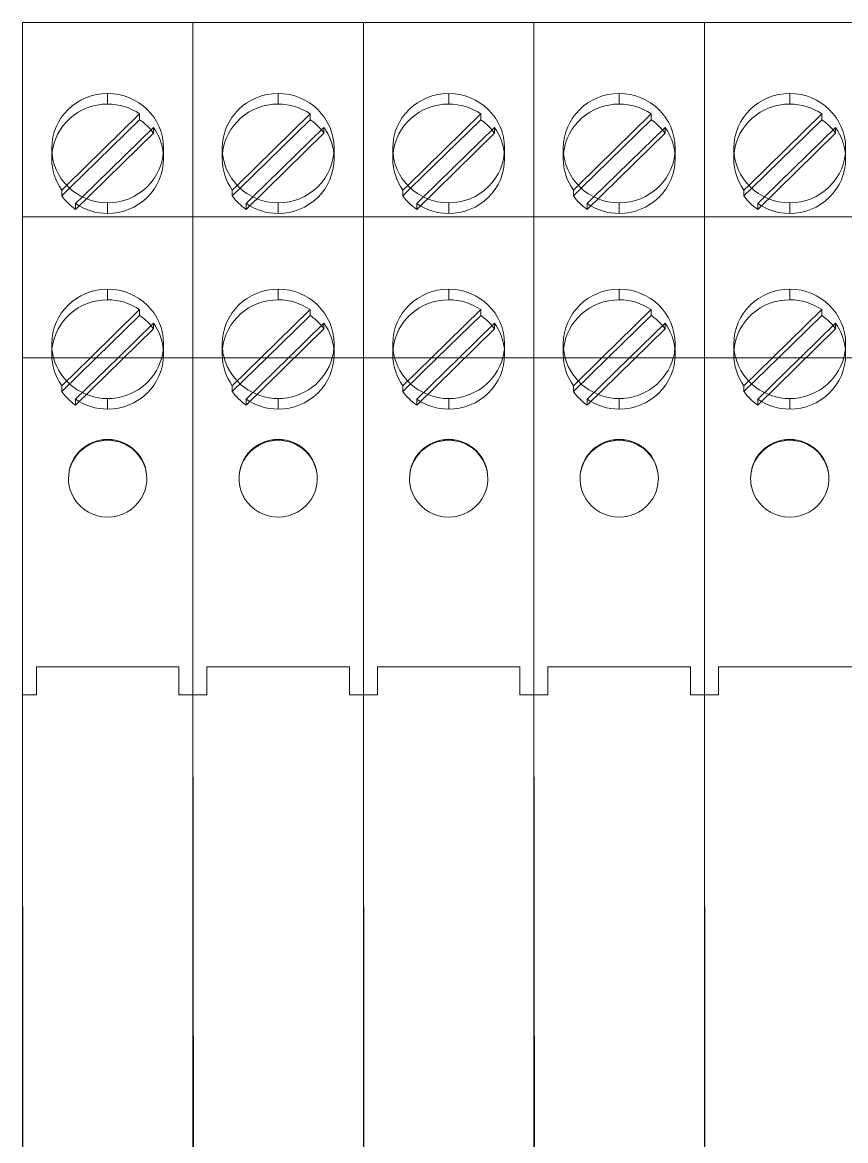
# Model space of a CAD drawing. Header units: millimetres. Extents: x 1359 to 3577, y 1336 to 3557.
# Drawn here: x 2045.96 to 2075.41, y 2556.67 to 2596.67 of the extents above; entities that cross this region are included whole.
import ezdxf

# ---------------------------------------------------------------- set-up
doc = ezdxf.new("R2010")
doc.units = ezdxf.units.MM
doc.layers.add('000-PI-Oprema', color=30, linetype='Continuous', lineweight=5)

msp = doc.modelspace()

# ---------------------------------------------------------------- linework, layer by layer
at = {"layer": '000-PI-Oprema', "color": 0, "linetype": 'ByBlock', "lineweight": 0}
for p, q in [((2045.965, 2596.672), (2052.065, 2596.672)), ((2045.965, 2590.216), (2045.965, 2596.672)), ((2045.965, 2596.672), (2045.965, 2596.672)), ((2045.965, 2596.672), (2045.965, 2596.672)), ((2045.965, 2596.672), (2052.065, 2596.672)), ((2045.965, 2590.216), (2045.965, 2596.672)), ((2045.965, 2596.672), (2045.965, 2596.672)), ((2045.965, 2596.672), (2045.965, 2596.672)), ((2052.065, 2596.672), (2052.065, 2596.672)), ((2052.065, 2596.672), (2052.065, 2596.672)), ((2052.065, 2596.672), (2052.065, 2596.672)), ((2052.065, 2590.216), (2052.065, 2596.672)), ((2052.065, 2596.672), (2052.065, 2596.672)), ((2052.065, 2596.672), (2052.065, 2596.672)), ((2052.065, 2596.672), (2052.065, 2596.672)), ((2052.065, 2590.216), (2052.065, 2596.672)), ((2052.065, 2596.672), (2058.165, 2596.672)), ((2052.065, 2590.216), (2052.065, 2596.672)), ((2052.065, 2596.672), (2052.065, 2596.672)), ((2052.065, 2596.672), (2052.065, 2596.672)), ((2052.065, 2596.672), (2052.065, 2596.672)), ((2052.065, 2596.672), (2058.165, 2596.672)), ((2052.065, 2590.216), (2052.065, 2596.672)), ((2052.065, 2596.672), (2052.065, 2596.672)), ((2052.065, 2596.672), (2052.065, 2596.672)), ((2052.065, 2596.672), (2052.065, 2596.672)), ((2058.165, 2596.672), (2058.165, 2596.672)), ((2058.165, 2596.672), (2058.165, 2596.672)), ((2058.165, 2596.672), (2058.165, 2596.672)), ((2058.165, 2590.216), (2058.165, 2596.672)), ((2058.165, 2596.672), (2058.165, 2596.672)), ((2058.165, 2596.672), (2058.165, 2596.672)), ((2058.165, 2596.672), (2058.165, 2596.672)), ((2058.165, 2590.216), (2058.165, 2596.672)), ((2058.165, 2596.672), (2064.265, 2596.672)), ((2058.165, 2590.216), (2058.165, 2596.672)), ((2058.165, 2596.672), (2058.165, 2596.672)), ((2058.165, 2596.672), (2058.165, 2596.672)), ((2058.165, 2596.672), (2058.165, 2596.672)), ((2058.165, 2596.672), (2064.265, 2596.672)), ((2058.165, 2590.216), (2058.165, 2596.672)), ((2058.165, 2596.672), (2058.165, 2596.672)), ((2058.165, 2596.672), (2058.165, 2596.672)), ((2058.165, 2596.672), (2058.165, 2596.672)), ((2064.265, 2596.672), (2064.265, 2596.672)), ((2064.265, 2596.672), (2064.265, 2596.672)), ((2064.265, 2596.672), (2064.265, 2596.672)), ((2064.265, 2590.216), (2064.265, 2596.672)), ((2064.265, 2596.672), (2064.265, 2596.672)), ((2064.265, 2596.672), (2064.265, 2596.672)), ((2064.265, 2596.672), (2064.265, 2596.672)), ((2064.265, 2590.216), (2064.265, 2596.672)), ((2064.265, 2596.672), (2070.365, 2596.672)), ((2064.265, 2590.216), (2064.265, 2596.672)), ((2064.265, 2596.672), (2064.265, 2596.672)), ((2064.265, 2596.672), (2064.265, 2596.672)), ((2064.265, 2596.672), (2064.265, 2596.672)), ((2064.265, 2596.672), (2070.365, 2596.672)), ((2064.265, 2590.216), (2064.265, 2596.672)), ((2064.265, 2596.672), (2064.265, 2596.672)), ((2064.265, 2596.672), (2064.265, 2596.672)), ((2064.265, 2596.672), (2064.265, 2596.672)), ((2070.365, 2596.672), (2070.365, 2596.672)), ((2070.365, 2596.672), (2070.365, 2596.672)), ((2070.365, 2596.672), (2070.365, 2596.672)), ((2070.365, 2590.216), (2070.365, 2596.672)), ((2070.365, 2596.672), (2070.365, 2596.672)), ((2070.365, 2596.672), (2070.365, 2596.672)), ((2070.365, 2596.672), (2070.365, 2596.672)), ((2070.365, 2590.216), (2070.365, 2596.672)), ((2070.365, 2596.672), (2076.465, 2596.672)), ((2070.365, 2590.216), (2070.365, 2596.672)), ((2070.365, 2596.672), (2070.365, 2596.672)), ((2070.365, 2596.672), (2070.365, 2596.672)), ((2070.365, 2596.672), (2070.365, 2596.672)), ((2070.365, 2596.672), (2076.465, 2596.672)), ((2070.365, 2590.216), (2070.365, 2596.672)), ((2070.365, 2596.672), (2070.365, 2596.672)), ((2070.365, 2596.672), (2070.365, 2596.672)), ((2070.365, 2596.672), (2070.365, 2596.672)), ((2052.065, 2595.827), (2052.065, 2596.272)), ((2052.065, 2595.827), (2052.065, 2596.272)), ((2058.165, 2595.827), (2058.165, 2596.272)), ((2058.165, 2595.827), (2058.165, 2596.272)), ((2064.265, 2595.827), (2064.265, 2596.272)), ((2064.265, 2595.827), (2064.265, 2596.272)), ((2070.365, 2595.827), (2070.365, 2596.272)), ((2070.365, 2595.827), (2070.365, 2596.272)), ((2045.965, 2595.172), (2045.965, 2595.172)), ((2045.965, 2595.172), (2045.965, 2595.172)), ((2052.065, 2595.172), (2052.065, 2595.172)), ((2052.065, 2595.172), (2052.065, 2595.172)), ((2058.165, 2595.172), (2058.165, 2595.172)), ((2058.165, 2595.172), (2058.165, 2595.172)), ((2064.265, 2595.172), (2064.265, 2595.172)), ((2064.265, 2595.172), (2064.265, 2595.172)), ((2070.365, 2595.172), (2070.365, 2595.172)), ((2070.365, 2595.172), (2070.365, 2595.172)), ((2049.015, 2594.128), (2049.015, 2593.749)), ((2055.115, 2594.128), (2055.115, 2593.749)), ((2061.215, 2594.128), (2061.215, 2593.749)), ((2067.315, 2594.128), (2067.315, 2593.749)), ((2073.415, 2594.128), (2073.415, 2593.749)), ((2052.065, 2593.108), (2052.065, 2593.984)), ((2052.065, 2593.108), (2052.065, 2593.984)), ((2058.165, 2593.108), (2058.165, 2593.984)), ((2058.165, 2593.108), (2058.165, 2593.984)), ((2064.265, 2593.108), (2064.265, 2593.984)), ((2064.265, 2593.108), (2064.265, 2593.984)), ((2070.365, 2593.108), (2070.365, 2593.984)), ((2070.365, 2593.108), (2070.365, 2593.984)), ((2050.159, 2593.397), (2047.548, 2590.842)), ((2050.159, 2593.397), (2050.159, 2593.189)), ((2056.259, 2593.397), (2053.648, 2590.842)), ((2056.259, 2593.397), (2056.259, 2593.189)), ((2062.359, 2593.397), (2059.748, 2590.842)), ((2062.359, 2593.397), (2062.359, 2593.189)), ((2068.459, 2593.397), (2065.848, 2590.842)), ((2068.459, 2593.397), (2068.459, 2593.189)), ((2074.559, 2593.397), (2071.948, 2590.842)), ((2074.559, 2593.397), (2074.559, 2593.189)), ((2047.654, 2590.738), (2050.159, 2593.189)), ((2048.112, 2590.426), (2050.654, 2592.913)), ((2050.654, 2592.913), (2050.654, 2592.705)), ((2053.754, 2590.738), (2056.259, 2593.189)), ((2054.212, 2590.426), (2056.754, 2592.913)), ((2056.754, 2592.913), (2056.754, 2592.705)), ((2059.854, 2590.738), (2062.359, 2593.189)), ((2060.312, 2590.426), (2062.854, 2592.913)), ((2062.854, 2592.913), (2062.854, 2592.705)), ((2065.954, 2590.738), (2068.459, 2593.189)), ((2066.412, 2590.426), (2068.954, 2592.913)), ((2068.954, 2592.913), (2068.954, 2592.705)), ((2072.054, 2590.738), (2074.559, 2593.189)), ((2072.512, 2590.426), (2075.054, 2592.913)), ((2075.054, 2592.913), (2075.054, 2592.705)), ((2050.654, 2592.705), (2047.87, 2589.981)), ((2056.754, 2592.705), (2053.97, 2589.981)), ((2062.854, 2592.705), (2060.07, 2589.981)), ((2068.954, 2592.705), (2066.17, 2589.981)), ((2075.054, 2592.705), (2072.27, 2589.981)), ((2047.015, 2591.793), (2047.015, 2592.172)), ((2051.015, 2591.793), (2051.015, 2592.172)), ((2053.115, 2591.793), (2053.115, 2592.172)), ((2057.115, 2591.793), (2057.115, 2592.172)), ((2059.215, 2591.793), (2059.215, 2592.172)), ((2063.215, 2591.793), (2063.215, 2592.172)), ((2065.315, 2591.793), (2065.315, 2592.172)), ((2069.315, 2591.793), (2069.315, 2592.172)), ((2071.415, 2591.793), (2071.415, 2592.172)), ((2075.415, 2591.793), (2075.415, 2592.172)), ((2047.548, 2590.842), (2047.375, 2590.673)), ((2053.648, 2590.842), (2053.475, 2590.673)), ((2059.748, 2590.842), (2059.575, 2590.673)), ((2065.848, 2590.842), (2065.675, 2590.673)), ((2071.948, 2590.842), (2071.775, 2590.673)), ((2047.375, 2590.465), (2047.654, 2590.738)), ((2047.375, 2590.673), (2047.375, 2590.465)), ((2047.87, 2590.189), (2048.112, 2590.426)), ((2053.475, 2590.465), (2053.754, 2590.738)), ((2053.475, 2590.673), (2053.475, 2590.465)), ((2053.97, 2590.189), (2054.212, 2590.426)), ((2059.575, 2590.465), (2059.854, 2590.738)), ((2059.575, 2590.673), (2059.575, 2590.465)), ((2060.07, 2590.189), (2060.312, 2590.426)), ((2065.675, 2590.465), (2065.954, 2590.738)), ((2065.675, 2590.673), (2065.675, 2590.465)), ((2066.17, 2590.189), (2066.412, 2590.426)), ((2071.775, 2590.465), (2072.054, 2590.738)), ((2071.775, 2590.673), (2071.775, 2590.465)), ((2072.27, 2590.189), (2072.512, 2590.426)), ((2045.965, 2589.672), (2045.965, 2590.216)), ((2045.965, 2589.672), (2045.965, 2590.216)), ((2047.87, 2590.189), (2047.87, 2589.981)), ((2049.015, 2590.216), (2049.015, 2589.836)), ((2052.065, 2589.672), (2052.065, 2590.216)), ((2052.065, 2589.672), (2052.065, 2590.216)), ((2052.065, 2589.672), (2052.065, 2590.216)), ((2052.065, 2589.672), (2052.065, 2590.216)), ((2053.97, 2590.189), (2053.97, 2589.981)), ((2055.115, 2590.216), (2055.115, 2589.836)), ((2058.165, 2589.672), (2058.165, 2590.216)), ((2058.165, 2589.672), (2058.165, 2590.216)), ((2058.165, 2589.672), (2058.165, 2590.216)), ((2058.165, 2589.672), (2058.165, 2590.216)), ((2060.07, 2590.189), (2060.07, 2589.981)), ((2061.215, 2590.216), (2061.215, 2589.836)), ((2064.265, 2589.672), (2064.265, 2590.216)), ((2064.265, 2589.672), (2064.265, 2590.216)), ((2064.265, 2589.672), (2064.265, 2590.216)), ((2064.265, 2589.672), (2064.265, 2590.216)), ((2066.17, 2590.189), (2066.17, 2589.981)), ((2067.315, 2590.216), (2067.315, 2589.836)), ((2070.365, 2589.672), (2070.365, 2590.216)), ((2070.365, 2589.672), (2070.365, 2590.216)), ((2070.365, 2589.672), (2070.365, 2590.216)), ((2070.365, 2589.672), (2070.365, 2590.216)), ((2072.27, 2590.189), (2072.27, 2589.981)), ((2073.415, 2590.216), (2073.415, 2589.836)), ((2045.965, 2589.72), (2052.065, 2589.72)), ((2045.965, 2589.672), (2045.965, 2589.672)), ((2045.965, 2589.672), (2045.965, 2584.672)), ((2045.965, 2589.672), (2045.965, 2589.672)), ((2045.965, 2589.672), (2045.965, 2584.672)), ((2052.065, 2589.72), (2058.165, 2589.72)), ((2052.065, 2589.672), (2052.065, 2589.672)), ((2052.065, 2584.672), (2052.065, 2589.672)), ((2052.065, 2589.672), (2052.065, 2589.672)), ((2052.065, 2584.672), (2052.065, 2589.672)), ((2052.065, 2589.672), (2052.065, 2589.672)), ((2052.065, 2589.672), (2052.065, 2584.672)), ((2052.065, 2589.672), (2052.065, 2589.672)), ((2052.065, 2589.672), (2052.065, 2584.672)), ((2058.165, 2589.72), (2064.265, 2589.72)), ((2058.165, 2589.672), (2058.165, 2589.672)), ((2058.165, 2584.672), (2058.165, 2589.672)), ((2058.165, 2589.672), (2058.165, 2589.672)), ((2058.165, 2584.672), (2058.165, 2589.672)), ((2058.165, 2589.672), (2058.165, 2589.672)), ((2058.165, 2589.672), (2058.165, 2584.672)), ((2058.165, 2589.672), (2058.165, 2589.672)), ((2058.165, 2589.672), (2058.165, 2584.672)), ((2064.265, 2589.72), (2070.365, 2589.72)), ((2064.265, 2589.672), (2064.265, 2589.672)), ((2064.265, 2584.672), (2064.265, 2589.672)), ((2064.265, 2589.672), (2064.265, 2589.672)), ((2064.265, 2584.672), (2064.265, 2589.672)), ((2064.265, 2589.672), (2064.265, 2589.672)), ((2064.265, 2589.672), (2064.265, 2584.672)), ((2064.265, 2589.672), (2064.265, 2589.672)), ((2064.265, 2589.672), (2064.265, 2584.672)), ((2070.365, 2589.72), (2076.465, 2589.72)), ((2070.365, 2589.672), (2070.365, 2589.672)), ((2070.365, 2584.672), (2070.365, 2589.672)), ((2070.365, 2589.672), (2070.365, 2589.672)), ((2070.365, 2584.672), (2070.365, 2589.672)), ((2070.365, 2589.672), (2070.365, 2589.672)), ((2070.365, 2589.672), (2070.365, 2584.672)), ((2070.365, 2589.672), (2070.365, 2589.672)), ((2070.365, 2589.672), (2070.365, 2584.672)), ((2049.015, 2587.128), (2049.015, 2586.749)), ((2052.065, 2586.108), (2052.065, 2586.98)), ((2052.065, 2586.108), (2052.065, 2586.98)), ((2055.115, 2587.128), (2055.115, 2586.749)), ((2058.165, 2586.108), (2058.165, 2586.98)), ((2058.165, 2586.108), (2058.165, 2586.98)), ((2061.215, 2587.128), (2061.215, 2586.749)), ((2064.265, 2586.108), (2064.265, 2586.98)), ((2064.265, 2586.108), (2064.265, 2586.98)), ((2067.315, 2587.128), (2067.315, 2586.749)), ((2070.365, 2586.108), (2070.365, 2586.98)), ((2070.365, 2586.108), (2070.365, 2586.98)), ((2073.415, 2587.128), (2073.415, 2586.749)), ((2050.159, 2586.397), (2048.396, 2584.672)), ((2048.608, 2584.672), (2050.159, 2586.189)), ((2050.159, 2586.397), (2050.159, 2586.189)), ((2056.259, 2586.397), (2054.496, 2584.672)), ((2054.708, 2584.672), (2056.259, 2586.189)), ((2056.259, 2586.397), (2056.259, 2586.189)), ((2062.359, 2586.397), (2060.596, 2584.672)), ((2060.808, 2584.672), (2062.359, 2586.189)), ((2062.359, 2586.397), (2062.359, 2586.189)), ((2068.459, 2586.397), (2066.696, 2584.672)), ((2066.908, 2584.672), (2068.459, 2586.189)), ((2068.459, 2586.397), (2068.459, 2586.189)), ((2074.559, 2586.397), (2072.796, 2584.672)), ((2073.008, 2584.672), (2074.559, 2586.189)), ((2074.559, 2586.397), (2074.559, 2586.189)), ((2050.654, 2585.705), (2047.87, 2582.981)), ((2049.386, 2584.672), (2050.654, 2585.913)), ((2050.654, 2585.913), (2050.654, 2585.705)), ((2056.754, 2585.705), (2053.97, 2582.981)), ((2055.486, 2584.672), (2056.754, 2585.913)), ((2056.754, 2585.913), (2056.754, 2585.705)), ((2062.854, 2585.705), (2060.07, 2582.981)), ((2061.586, 2584.672), (2062.854, 2585.913)), ((2062.854, 2585.913), (2062.854, 2585.705)), ((2068.954, 2585.705), (2066.17, 2582.981)), ((2067.686, 2584.672), (2068.954, 2585.913)), ((2068.954, 2585.913), (2068.954, 2585.705)), ((2075.054, 2585.705), (2072.27, 2582.981)), ((2073.786, 2584.672), (2075.054, 2585.913)), ((2075.054, 2585.913), (2075.054, 2585.705)), ((2047.015, 2584.793), (2047.015, 2585.172)), ((2051.015, 2584.793), (2051.015, 2585.172)), ((2053.115, 2584.793), (2053.115, 2585.172)), ((2057.115, 2584.793), (2057.115, 2585.172)), ((2059.215, 2584.793), (2059.215, 2585.172)), ((2063.215, 2584.793), (2063.215, 2585.172)), ((2065.315, 2584.793), (2065.315, 2585.172)), ((2069.315, 2584.793), (2069.315, 2585.172)), ((2071.415, 2584.793), (2071.415, 2585.172)), ((2075.415, 2584.793), (2075.415, 2585.172)), ((2045.965, 2584.672), (2052.065, 2584.672)), ((2045.965, 2574.322), (2045.965, 2584.672)), ((2045.965, 2584.672), (2045.965, 2584.672)), ((2045.965, 2574.322), (2045.965, 2584.672)), ((2045.965, 2584.672), (2045.965, 2584.672)), ((2047.375, 2583.465), (2048.608, 2584.672)), ((2048.396, 2584.672), (2047.375, 2583.673)), ((2047.87, 2583.189), (2049.386, 2584.672)), ((2052.065, 2584.672), (2052.065, 2584.672)), ((2052.065, 2574.322), (2052.065, 2584.672)), ((2052.065, 2584.672), (2052.065, 2584.672)), ((2052.065, 2574.322), (2052.065, 2584.672)), ((2052.065, 2584.672), (2058.165, 2584.672)), ((2052.065, 2574.322), (2052.065, 2584.672)), ((2052.065, 2584.672), (2052.065, 2584.672)), ((2052.065, 2574.322), (2052.065, 2584.672)), ((2052.065, 2584.672), (2052.065, 2584.672)), ((2053.475, 2583.465), (2054.708, 2584.672)), ((2054.496, 2584.672), (2053.475, 2583.673)), ((2053.97, 2583.189), (2055.486, 2584.672)), ((2058.165, 2584.672), (2058.165, 2584.672)), ((2058.165, 2574.322), (2058.165, 2584.672)), ((2058.165, 2584.672), (2058.165, 2584.672)), ((2058.165, 2574.322), (2058.165, 2584.672)), ((2058.165, 2584.672), (2064.265, 2584.672)), ((2058.165, 2574.322), (2058.165, 2584.672)), ((2058.165, 2584.672), (2058.165, 2584.672)), ((2058.165, 2574.322), (2058.165, 2584.672)), ((2058.165, 2584.672), (2058.165, 2584.672)), ((2059.575, 2583.465), (2060.808, 2584.672)), ((2060.596, 2584.672), (2059.575, 2583.673)), ((2060.07, 2583.189), (2061.586, 2584.672)), ((2064.265, 2584.672), (2064.265, 2584.672)), ((2064.265, 2574.322), (2064.265, 2584.672)), ((2064.265, 2584.672), (2064.265, 2584.672)), ((2064.265, 2574.322), (2064.265, 2584.672)), ((2064.265, 2584.672), (2070.365, 2584.672)), ((2064.265, 2574.322), (2064.265, 2584.672)), ((2064.265, 2584.672), (2064.265, 2584.672)), ((2064.265, 2574.322), (2064.265, 2584.672)), ((2064.265, 2584.672), (2064.265, 2584.672)), ((2065.675, 2583.465), (2066.908, 2584.672)), ((2066.696, 2584.672), (2065.675, 2583.673)), ((2066.17, 2583.189), (2067.686, 2584.672)), ((2070.365, 2584.672), (2070.365, 2584.672)), ((2070.365, 2574.322), (2070.365, 2584.672)), ((2070.365, 2584.672), (2070.365, 2584.672)), ((2070.365, 2574.322), (2070.365, 2584.672)), ((2070.365, 2584.672), (2076.465, 2584.672)), ((2070.365, 2574.322), (2070.365, 2584.672)), ((2070.365, 2584.672), (2070.365, 2584.672)), ((2070.365, 2574.322), (2070.365, 2584.672)), ((2070.365, 2584.672), (2070.365, 2584.672)), ((2071.775, 2583.465), (2073.008, 2584.672)), ((2072.796, 2584.672), (2071.775, 2583.673)), ((2072.27, 2583.189), (2073.786, 2584.672)), ((2047.375, 2583.673), (2047.375, 2583.465)), ((2053.475, 2583.673), (2053.475, 2583.465)), ((2059.575, 2583.673), (2059.575, 2583.465)), ((2065.675, 2583.673), (2065.675, 2583.465)), ((2071.775, 2583.673), (2071.775, 2583.465)), ((2049.015, 2583.216), (2049.015, 2582.836)), ((2055.115, 2583.216), (2055.115, 2582.836)), ((2061.215, 2583.216), (2061.215, 2582.836)), ((2067.315, 2583.216), (2067.315, 2582.836)), ((2073.415, 2583.216), (2073.415, 2582.836)), ((2047.87, 2583.189), (2047.87, 2582.981)), ((2053.97, 2583.189), (2053.97, 2582.981)), ((2060.07, 2583.189), (2060.07, 2582.981)), ((2066.17, 2583.189), (2066.17, 2582.981)), ((2072.27, 2583.189), (2072.27, 2582.981)), ((2047.615, 2580.348), (2047.615, 2580.357)), ((2050.415, 2580.348), (2050.415, 2580.357)), ((2053.715, 2580.348), (2053.715, 2580.357)), ((2056.515, 2580.348), (2056.515, 2580.357)), ((2059.815, 2580.348), (2059.815, 2580.357)), ((2062.615, 2580.348), (2062.615, 2580.357)), ((2065.915, 2580.348), (2065.915, 2580.357)), ((2068.715, 2580.348), (2068.715, 2580.357)), ((2072.015, 2580.348), (2072.015, 2580.357)), ((2074.815, 2580.348), (2074.815, 2580.357)), ((2045.99, 2548.121), (2045.965, 2574.322)), ((2045.99, 2548.121), (2045.965, 2574.322)), ((2052.065, 2572.622), (2052.065, 2574.322)), ((2052.065, 2572.622), (2052.065, 2574.322)), ((2052.09, 2548.121), (2052.065, 2574.322)), ((2052.09, 2548.121), (2052.065, 2574.322)), ((2058.165, 2572.622), (2058.165, 2574.322)), ((2058.165, 2572.622), (2058.165, 2574.322)), ((2058.19, 2548.121), (2058.165, 2574.322)), ((2058.19, 2548.121), (2058.165, 2574.322)), ((2064.265, 2572.622), (2064.265, 2574.322)), ((2064.265, 2572.622), (2064.265, 2574.322)), ((2064.29, 2548.121), (2064.265, 2574.322)), ((2064.29, 2548.121), (2064.265, 2574.322)), ((2070.365, 2572.622), (2070.365, 2574.322)), ((2070.365, 2572.622), (2070.365, 2574.322)), ((2070.39, 2548.121), (2070.365, 2574.322)), ((2070.39, 2548.121), (2070.365, 2574.322)), ((2045.965, 2573.672), (2045.965, 2573.672)), ((2045.965, 2573.672), (2045.965, 2573.672)), ((2046.465, 2573.622), (2051.565, 2573.622)), ((2046.465, 2573.622), (2046.465, 2573.622)), ((2046.465, 2573.622), (2046.465, 2572.622)), ((2051.565, 2573.622), (2051.565, 2573.622)), ((2051.565, 2573.622), (2051.565, 2572.622)), ((2052.065, 2573.672), (2052.065, 2573.672)), ((2052.065, 2573.672), (2052.065, 2573.672)), ((2052.065, 2573.672), (2052.065, 2573.672)), ((2052.065, 2573.672), (2052.065, 2573.672)), ((2052.565, 2573.622), (2057.665, 2573.622)), ((2052.565, 2573.622), (2052.565, 2573.622)), ((2052.565, 2573.622), (2052.565, 2572.622)), ((2057.665, 2573.622), (2057.665, 2573.622)), ((2057.665, 2573.622), (2057.665, 2572.622)), ((2058.165, 2573.672), (2058.165, 2573.672)), ((2058.165, 2573.672), (2058.165, 2573.672)), ((2058.165, 2573.672), (2058.165, 2573.672)), ((2058.165, 2573.672), (2058.165, 2573.672)), ((2058.665, 2573.622), (2063.765, 2573.622)), ((2058.665, 2573.622), (2058.665, 2573.622)), ((2058.665, 2573.622), (2058.665, 2572.622)), ((2063.765, 2573.622), (2063.765, 2573.622)), ((2063.765, 2573.622), (2063.765, 2572.622)), ((2064.265, 2573.672), (2064.265, 2573.672)), ((2064.265, 2573.672), (2064.265, 2573.672)), ((2064.265, 2573.672), (2064.265, 2573.672)), ((2064.265, 2573.672), (2064.265, 2573.672)), ((2064.765, 2573.622), (2069.865, 2573.622)), ((2064.765, 2573.622), (2064.765, 2573.622)), ((2064.765, 2573.622), (2064.765, 2572.622)), ((2069.865, 2573.622), (2069.865, 2573.622)), ((2069.865, 2573.622), (2069.865, 2572.622)), ((2070.365, 2573.672), (2070.365, 2573.672)), ((2070.365, 2573.672), (2070.365, 2573.672)), ((2070.365, 2573.672), (2070.365, 2573.672)), ((2070.365, 2573.672), (2070.365, 2573.672)), ((2070.865, 2573.622), (2075.965, 2573.622)), ((2070.865, 2573.622), (2070.865, 2573.622)), ((2070.865, 2573.622), (2070.865, 2572.622)), ((2045.965, 2572.872), (2045.965, 2572.872)), ((2045.965, 2572.872), (2045.965, 2572.872)), ((2052.065, 2572.872), (2052.065, 2572.872)), ((2052.065, 2572.872), (2052.065, 2572.872)), ((2052.065, 2572.872), (2052.065, 2572.872)), ((2052.065, 2572.872), (2052.065, 2572.872)), ((2058.165, 2572.872), (2058.165, 2572.872)), ((2058.165, 2572.872), (2058.165, 2572.872)), ((2058.165, 2572.872), (2058.165, 2572.872)), ((2058.165, 2572.872), (2058.165, 2572.872)), ((2064.265, 2572.872), (2064.265, 2572.872)), ((2064.265, 2572.872), (2064.265, 2572.872)), ((2064.265, 2572.872), (2064.265, 2572.872)), ((2064.265, 2572.872), (2064.265, 2572.872)), ((2070.365, 2572.872), (2070.365, 2572.872)), ((2070.365, 2572.872), (2070.365, 2572.872)), ((2070.365, 2572.872), (2070.365, 2572.872)), ((2070.365, 2572.872), (2070.365, 2572.872)), ((2045.965, 2572.622), (2045.965, 2546.322)), ((2045.965, 2572.622), (2045.965, 2546.322)), ((2045.965, 2572.622), (2045.965, 2572.622)), ((2046.465, 2572.622), (2045.965, 2572.622)), ((2045.965, 2572.622), (2045.965, 2572.622)), ((2046.465, 2572.622), (2046.465, 2572.622)), ((2051.565, 2572.622), (2051.565, 2572.622)), ((2052.065, 2572.622), (2051.565, 2572.622)), ((2052.065, 2572.622), (2052.065, 2572.622)), ((2052.065, 2572.622), (2052.065, 2546.322)), ((2052.065, 2572.622), (2052.065, 2572.622)), ((2052.065, 2572.622), (2052.065, 2546.322)), ((2052.065, 2572.622), (2052.065, 2572.622)), ((2052.565, 2572.622), (2052.065, 2572.622)), ((2052.065, 2572.622), (2052.065, 2572.622)), ((2052.565, 2572.622), (2052.565, 2572.622)), ((2057.665, 2572.622), (2057.665, 2572.622)), ((2058.165, 2572.622), (2057.665, 2572.622)), ((2058.165, 2572.622), (2058.165, 2572.622)), ((2058.165, 2572.622), (2058.165, 2546.322)), ((2058.165, 2572.622), (2058.165, 2572.622)), ((2058.165, 2572.622), (2058.165, 2546.322)), ((2058.165, 2572.622), (2058.165, 2572.622)), ((2058.665, 2572.622), (2058.165, 2572.622)), ((2058.165, 2572.622), (2058.165, 2572.622)), ((2058.665, 2572.622), (2058.665, 2572.622)), ((2063.765, 2572.622), (2063.765, 2572.622)), ((2064.265, 2572.622), (2063.765, 2572.622)), ((2064.265, 2572.622), (2064.265, 2572.622)), ((2064.265, 2572.622), (2064.265, 2546.322)), ((2064.265, 2572.622), (2064.265, 2572.622)), ((2064.265, 2572.622), (2064.265, 2546.322)), ((2064.265, 2572.622), (2064.265, 2572.622)), ((2064.765, 2572.622), (2064.265, 2572.622)), ((2064.265, 2572.622), (2064.265, 2572.622)), ((2064.765, 2572.622), (2064.765, 2572.622)), ((2069.865, 2572.622), (2069.865, 2572.622)), ((2070.365, 2572.622), (2069.865, 2572.622)), ((2070.365, 2572.622), (2070.365, 2572.622)), ((2070.365, 2572.622), (2070.365, 2546.322)), ((2070.365, 2572.622), (2070.365, 2572.622)), ((2070.365, 2572.622), (2070.365, 2546.322)), ((2070.365, 2572.622), (2070.365, 2572.622)), ((2070.865, 2572.622), (2070.365, 2572.622)), ((2070.365, 2572.622), (2070.365, 2572.622)), ((2070.865, 2572.622), (2070.865, 2572.622)), ((2045.965, 2571.912), (2045.965, 2571.912)), ((2045.965, 2571.912), (2045.965, 2571.912)), ((2052.065, 2571.912), (2052.065, 2571.912)), ((2052.065, 2571.912), (2052.065, 2571.912)), ((2052.065, 2571.912), (2052.065, 2571.912)), ((2052.065, 2571.912), (2052.065, 2571.912)), ((2058.165, 2571.912), (2058.165, 2571.912)), ((2058.165, 2571.912), (2058.165, 2571.912)), ((2058.165, 2571.912), (2058.165, 2571.912)), ((2058.165, 2571.912), (2058.165, 2571.912)), ((2064.265, 2571.912), (2064.265, 2571.912)), ((2064.265, 2571.912), (2064.265, 2571.912)), ((2064.265, 2571.912), (2064.265, 2571.912)), ((2064.265, 2571.912), (2064.265, 2571.912)), ((2070.365, 2571.912), (2070.365, 2571.912)), ((2070.365, 2571.912), (2070.365, 2571.912)), ((2070.365, 2571.912), (2070.365, 2571.912)), ((2070.365, 2571.912), (2070.365, 2571.912))]:
    msp.add_line(p, q, dxfattribs=at)
for centre in [(2049.015, 2580.357), (2055.115, 2580.357), (2061.215, 2580.357), (2067.315, 2580.357), (2073.415, 2580.357)]:
    msp.add_arc(centre, 1.4, 0, 180, dxfattribs=at)
for centre, major_axis, ratio, start_param, end_param in [((2049.015, 2592.172), (-2, 0), 0.978148, -1.570796, 0), ((2049.015, 2592.172), (-2, 0), 0.978148, 3.141593, 4.712389), ((2055.115, 2592.172), (-2, 0), 0.978148, -1.570796, 0), ((2055.115, 2592.172), (-2, 0), 0.978148, 3.141593, 4.712389), ((2061.215, 2592.172), (-2, 0), 0.978148, -1.570796, 0), ((2061.215, 2592.172), (-2, 0), 0.978148, 3.141593, 4.712389), ((2067.315, 2592.172), (-2, 0), 0.978148, -1.570796, 0), ((2067.315, 2592.172), (-2, 0), 0.978148, 3.141593, 4.712389), ((2073.415, 2592.172), (-2, 0), 0.978148, -1.570796, 0), ((2073.415, 2592.172), (-2, 0), 0.978148, 3.141593, 4.712389), ((2049.015, 2591.793), (-2, 0), 0.978148, -1.570796, -0.097132), ((2049.015, 2591.793), (-2, 0), 0.978148, -2.180289, -1.570796), ((2055.115, 2591.793), (-2, 0), 0.978148, -1.570796, -0.097132), ((2055.115, 2591.793), (-2, 0), 0.978148, -2.180289, -1.570796), ((2061.215, 2591.793), (-2, 0), 0.978148, -1.570796, -0.097132), ((2061.215, 2591.793), (-2, 0), 0.978148, -2.180289, -1.570796), ((2067.315, 2591.793), (-2, 0), 0.978148, -1.570796, -0.097132), ((2067.315, 2591.793), (-2, 0), 0.978148, -2.180289, -1.570796), ((2073.415, 2591.793), (-2, 0), 0.978148, -1.570796, -0.097132), ((2073.415, 2591.793), (-2, 0), 0.978148, -2.180289, -1.570796), ((2049.015, 2591.585), (2, 0), 0.978148, 0.685382, 0.961304), ((2049.015, 2591.585), (2, 0), 0.978148, 0.609492, 0.685382), ((2049.015, 2591.793), (-2, 0), 0.978148, -3.044461, -2.5321), ((2055.115, 2591.585), (2, 0), 0.978148, 0.685382, 0.961304), ((2055.115, 2591.585), (2, 0), 0.978148, 0.609492, 0.685382), ((2055.115, 2591.793), (-2, 0), 0.978148, -3.044461, -2.5321), ((2061.215, 2591.585), (2, 0), 0.978148, 0.685382, 0.961304), ((2061.215, 2591.585), (2, 0), 0.978148, 0.609492, 0.685382), ((2061.215, 2591.793), (-2, 0), 0.978148, -3.044461, -2.5321), ((2067.315, 2591.585), (2, 0), 0.978148, 0.685382, 0.961304), ((2067.315, 2591.585), (2, 0), 0.978148, 0.609492, 0.685382), ((2067.315, 2591.793), (-2, 0), 0.978148, -3.044461, -2.5321), ((2073.415, 2591.585), (2, 0), 0.978148, 0.685382, 0.961304), ((2073.415, 2591.585), (2, 0), 0.978148, 0.609492, 0.685382), ((2073.415, 2591.793), (-2, 0), 0.978148, -3.044461, -2.5321), ((2049.015, 2592.172), (-2, 0), 0.978148, 0, 1.570796), ((2049.015, 2592.172), (-2, 0), 0.978148, 1.570796, 3.141593), ((2055.115, 2592.172), (-2, 0), 0.978148, 0, 1.570796), ((2055.115, 2592.172), (-2, 0), 0.978148, 1.570796, 3.141593), ((2061.215, 2592.172), (-2, 0), 0.978148, 0, 1.570796), ((2061.215, 2592.172), (-2, 0), 0.978148, 1.570796, 3.141593), ((2067.315, 2592.172), (-2, 0), 0.978148, 0, 1.570796), ((2067.315, 2592.172), (-2, 0), 0.978148, 1.570796, 3.141593), ((2073.415, 2592.172), (-2, 0), 0.978148, 0, 1.570796), ((2073.415, 2592.172), (-2, 0), 0.978148, 1.570796, 3.141593), ((2049.015, 2591.793), (-2, 0), 0.978148, -0.097132, 0), ((2049.015, 2591.793), (-2, 0), 0.978148, 0, 0.609492), ((2049.015, 2591.793), (-2, 0), 0.978148, 1.570796, 3.141593), ((2049.015, 2591.793), (-2, 0), 0.978148, 3.141593, 3.238724), ((2055.115, 2591.793), (-2, 0), 0.978148, -0.097132, 0), ((2055.115, 2591.793), (-2, 0), 0.978148, 0, 0.609492), ((2055.115, 2591.793), (-2, 0), 0.978148, 1.570796, 3.141593), ((2055.115, 2591.793), (-2, 0), 0.978148, 3.141593, 3.238724), ((2061.215, 2591.793), (-2, 0), 0.978148, -0.097132, 0), ((2061.215, 2591.793), (-2, 0), 0.978148, 0, 0.609492), ((2061.215, 2591.793), (-2, 0), 0.978148, 1.570796, 3.141593), ((2061.215, 2591.793), (-2, 0), 0.978148, 3.141593, 3.238724), ((2067.315, 2591.793), (-2, 0), 0.978148, -0.097132, 0), ((2067.315, 2591.793), (-2, 0), 0.978148, 0, 0.609492), ((2067.315, 2591.793), (-2, 0), 0.978148, 1.570796, 3.141593), ((2067.315, 2591.793), (-2, 0), 0.978148, 3.141593, 3.238724), ((2073.415, 2591.793), (-2, 0), 0.978148, -0.097132, 0), ((2073.415, 2591.793), (-2, 0), 0.978148, 0, 0.609492), ((2073.415, 2591.793), (-2, 0), 0.978148, 1.570796, 3.141593), ((2073.415, 2591.793), (-2, 0), 0.978148, 3.141593, 3.238724), ((2049.015, 2591.585), (2, 0), 0.978148, -2.5321, -2.180289), ((2055.115, 2591.585), (2, 0), 0.978148, -2.5321, -2.180289), ((2061.215, 2591.585), (2, 0), 0.978148, -2.5321, -2.180289), ((2067.315, 2591.585), (2, 0), 0.978148, -2.5321, -2.180289), ((2073.415, 2591.585), (2, 0), 0.978148, -2.5321, -2.180289), ((2049.015, 2591.793), (-2, 0), 0.978148, 0.961304, 1.570796), ((2055.115, 2591.793), (-2, 0), 0.978148, 0.961304, 1.570796), ((2061.215, 2591.793), (-2, 0), 0.978148, 0.961304, 1.570796), ((2067.315, 2591.793), (-2, 0), 0.978148, 0.961304, 1.570796), ((2073.415, 2591.793), (-2, 0), 0.978148, 0.961304, 1.570796), ((2049.015, 2585.172), (-2, 0), 0.978148, -1.570796, 0), ((2049.015, 2585.172), (-2, 0), 0.978148, 3.141593, 4.712389), ((2055.115, 2585.172), (-2, 0), 0.978148, -1.570796, 0), ((2055.115, 2585.172), (-2, 0), 0.978148, 3.141593, 4.712389), ((2061.215, 2585.172), (-2, 0), 0.978148, -1.570796, 0), ((2061.215, 2585.172), (-2, 0), 0.978148, 3.141593, 4.712389), ((2067.315, 2585.172), (-2, 0), 0.978148, -1.570796, 0), ((2067.315, 2585.172), (-2, 0), 0.978148, 3.141593, 4.712389), ((2073.415, 2585.172), (-2, 0), 0.978148, -1.570796, 0), ((2073.415, 2585.172), (-2, 0), 0.978148, 3.141593, 4.712389), ((2049.015, 2584.793), (-2, 0), 0.978148, -1.570796, -0.097132), ((2049.015, 2584.793), (-2, 0), 0.978148, -2.180289, -1.570796), ((2055.115, 2584.793), (-2, 0), 0.978148, -1.570796, -0.097132), ((2055.115, 2584.793), (-2, 0), 0.978148, -2.180289, -1.570796), ((2061.215, 2584.793), (-2, 0), 0.978148, -1.570796, -0.097132), ((2061.215, 2584.793), (-2, 0), 0.978148, -2.180289, -1.570796), ((2067.315, 2584.793), (-2, 0), 0.978148, -1.570796, -0.097132), ((2067.315, 2584.793), (-2, 0), 0.978148, -2.180289, -1.570796), ((2073.415, 2584.793), (-2, 0), 0.978148, -1.570796, -0.097132), ((2073.415, 2584.793), (-2, 0), 0.978148, -2.180289, -1.570796), ((2049.015, 2584.585), (2, 0), 0.978148, 0.685382, 0.961304), ((2055.115, 2584.585), (2, 0), 0.978148, 0.685382, 0.961304), ((2061.215, 2584.585), (2, 0), 0.978148, 0.685382, 0.961304), ((2067.315, 2584.585), (2, 0), 0.978148, 0.685382, 0.961304), ((2073.415, 2584.585), (2, 0), 0.978148, 0.685382, 0.961304), ((2049.015, 2584.585), (2, 0), 0.978148, 0.609492, 0.685382), ((2049.015, 2584.793), (-2, 0), 0.978148, -3.044461, -2.5321), ((2055.115, 2584.585), (2, 0), 0.978148, 0.609492, 0.685382), ((2055.115, 2584.793), (-2, 0), 0.978148, -3.044461, -2.5321), ((2061.215, 2584.585), (2, 0), 0.978148, 0.609492, 0.685382), ((2061.215, 2584.793), (-2, 0), 0.978148, -3.044461, -2.5321), ((2067.315, 2584.585), (2, 0), 0.978148, 0.609492, 0.685382), ((2067.315, 2584.793), (-2, 0), 0.978148, -3.044461, -2.5321), ((2073.415, 2584.585), (2, 0), 0.978148, 0.609492, 0.685382), ((2073.415, 2584.793), (-2, 0), 0.978148, -3.044461, -2.5321), ((2049.015, 2585.172), (-2, 0), 0.978148, 0, 0.258728), ((2049.015, 2584.793), (-2, 0), 0.978148, -0.097132, 0), ((2049.015, 2585.172), (-2, 0), 0.978148, 2.882864, 3.141593), ((2049.015, 2584.793), (-2, 0), 0.978148, 3.141593, 3.238724), ((2055.115, 2585.172), (-2, 0), 0.978148, 0, 0.258728), ((2055.115, 2584.793), (-2, 0), 0.978148, -0.097132, 0), ((2055.115, 2585.172), (-2, 0), 0.978148, 2.882864, 3.141593), ((2055.115, 2584.793), (-2, 0), 0.978148, 3.141593, 3.238724), ((2061.215, 2585.172), (-2, 0), 0.978148, 0, 0.258728), ((2061.215, 2584.793), (-2, 0), 0.978148, -0.097132, 0), ((2061.215, 2585.172), (-2, 0), 0.978148, 2.882864, 3.141593), ((2061.215, 2584.793), (-2, 0), 0.978148, 3.141593, 3.238724), ((2067.315, 2585.172), (-2, 0), 0.978148, 0, 0.258728), ((2067.315, 2584.793), (-2, 0), 0.978148, -0.097132, 0), ((2067.315, 2585.172), (-2, 0), 0.978148, 2.882864, 3.141593), ((2067.315, 2584.793), (-2, 0), 0.978148, 3.141593, 3.238724), ((2073.415, 2585.172), (-2, 0), 0.978148, 0, 0.258728), ((2073.415, 2584.793), (-2, 0), 0.978148, -0.097132, 0), ((2073.415, 2585.172), (-2, 0), 0.978148, 2.882864, 3.141593), ((2073.415, 2584.793), (-2, 0), 0.978148, 3.141593, 3.238724), ((2049.015, 2584.793), (-2, 0), 0.978148, 0, 0.609492), ((2049.015, 2585.172), (-2, 0), 0.978148, 0.258728, 1.570796), ((2049.015, 2584.793), (-2, 0), 0.978148, 1.570796, 3.141593), ((2049.015, 2585.172), (-2, 0), 0.978148, 1.570796, 2.882864), ((2055.115, 2584.793), (-2, 0), 0.978148, 0, 0.609492), ((2055.115, 2585.172), (-2, 0), 0.978148, 0.258728, 1.570796), ((2055.115, 2584.793), (-2, 0), 0.978148, 1.570796, 3.141593), ((2055.115, 2585.172), (-2, 0), 0.978148, 1.570796, 2.882864), ((2061.215, 2584.793), (-2, 0), 0.978148, 0, 0.609492), ((2061.215, 2585.172), (-2, 0), 0.978148, 0.258728, 1.570796), ((2061.215, 2584.793), (-2, 0), 0.978148, 1.570796, 3.141593), ((2061.215, 2585.172), (-2, 0), 0.978148, 1.570796, 2.882864), ((2067.315, 2584.793), (-2, 0), 0.978148, 0, 0.609492), ((2067.315, 2585.172), (-2, 0), 0.978148, 0.258728, 1.570796), ((2067.315, 2584.793), (-2, 0), 0.978148, 1.570796, 3.141593), ((2067.315, 2585.172), (-2, 0), 0.978148, 1.570796, 2.882864), ((2073.415, 2584.793), (-2, 0), 0.978148, 0, 0.609492), ((2073.415, 2585.172), (-2, 0), 0.978148, 0.258728, 1.570796), ((2073.415, 2584.793), (-2, 0), 0.978148, 1.570796, 3.141593), ((2073.415, 2585.172), (-2, 0), 0.978148, 1.570796, 2.882864), ((2049.015, 2584.585), (2, 0), 0.978148, -2.5321, -2.180289), ((2055.115, 2584.585), (2, 0), 0.978148, -2.5321, -2.180289), ((2061.215, 2584.585), (2, 0), 0.978148, -2.5321, -2.180289), ((2067.315, 2584.585), (2, 0), 0.978148, -2.5321, -2.180289), ((2073.415, 2584.585), (2, 0), 0.978148, -2.5321, -2.180289), ((2049.015, 2584.793), (-2, 0), 0.978148, 0.961304, 1.570796), ((2055.115, 2584.793), (-2, 0), 0.978148, 0.961304, 1.570796), ((2061.215, 2584.793), (-2, 0), 0.978148, 0.961304, 1.570796), ((2067.315, 2584.793), (-2, 0), 0.978148, 0.961304, 1.570796), ((2073.415, 2584.793), (-2, 0), 0.978148, 0.961304, 1.570796), ((2049.015, 2580.348), (-1.4, 0), 0.982559, -1.570796, 0.003609), ((2049.015, 2580.357), (1.4, 0), 0.994522, 1.570796, 3.141593), ((2049.015, 2580.357), (1.4, 0), 0.994522, 0, 1.570796), ((2049.015, 2580.348), (-1.4, 0), 0.982559, 3.141538, 4.712389), ((2055.115, 2580.348), (-1.4, 0), 0.982559, -1.570796, 0.003609), ((2055.115, 2580.357), (1.4, 0), 0.994522, 1.570796, 3.141593), ((2055.115, 2580.357), (1.4, 0), 0.994522, 0, 1.570796), ((2055.115, 2580.348), (-1.4, 0), 0.982559, 3.141538, 4.712389), ((2061.215, 2580.348), (-1.4, 0), 0.982559, -1.570796, 0.003609), ((2061.215, 2580.357), (1.4, 0), 0.994522, 1.570796, 3.141593), ((2061.215, 2580.357), (1.4, 0), 0.994522, 0, 1.570796), ((2061.215, 2580.348), (-1.4, 0), 0.982559, 3.141538, 4.712389), ((2067.315, 2580.348), (-1.4, 0), 0.982559, -1.570796, 0.003609), ((2067.315, 2580.357), (1.4, 0), 0.994522, 1.570796, 3.141593), ((2067.315, 2580.357), (1.4, 0), 0.994522, 0, 1.570796), ((2067.315, 2580.348), (-1.4, 0), 0.982559, 3.141538, 4.712389), ((2073.415, 2580.348), (-1.4, 0), 0.982559, -1.570796, 0.003609), ((2073.415, 2580.357), (1.4, 0), 0.994522, 1.570796, 3.141593), ((2073.415, 2580.357), (1.4, 0), 0.994522, 0, 1.570796), ((2073.415, 2580.348), (-1.4, 0), 0.982559, 3.141538, 4.712389), ((2049.015, 2580.357), (1.4, 0), 0.994522, 3.141593, 3.68285), ((2049.015, 2580.348), (-1.4, 0), 0.982559, 0.003609, 0.541258), ((2049.015, 2580.357), (1.4, 0), 0.994522, -0.541258, 0), ((2049.015, 2580.348), (-1.4, 0), 0.982559, 2.600335, 3.141538), ((2055.115, 2580.357), (1.4, 0), 0.994522, 3.141593, 3.68285), ((2055.115, 2580.348), (-1.4, 0), 0.982559, 0.003609, 0.541258), ((2055.115, 2580.357), (1.4, 0), 0.994522, -0.541258, 0), ((2055.115, 2580.348), (-1.4, 0), 0.982559, 2.600335, 3.141538), ((2061.215, 2580.357), (1.4, 0), 0.994522, 3.141593, 3.68285), ((2061.215, 2580.348), (-1.4, 0), 0.982559, 0.003609, 0.541258), ((2061.215, 2580.357), (1.4, 0), 0.994522, -0.541258, 0), ((2061.215, 2580.348), (-1.4, 0), 0.982559, 2.600335, 3.141538), ((2067.315, 2580.357), (1.4, 0), 0.994522, 3.141593, 3.68285), ((2067.315, 2580.348), (-1.4, 0), 0.982559, 0.003609, 0.541258), ((2067.315, 2580.357), (1.4, 0), 0.994522, -0.541258, 0), ((2067.315, 2580.348), (-1.4, 0), 0.982559, 2.600335, 3.141538), ((2073.415, 2580.357), (1.4, 0), 0.994522, 3.141593, 3.68285), ((2073.415, 2580.348), (-1.4, 0), 0.982559, 0.003609, 0.541258), ((2073.415, 2580.357), (1.4, 0), 0.994522, -0.541258, 0), ((2073.415, 2580.348), (-1.4, 0), 0.982559, 2.600335, 3.141538), ((2049.015, 2580.339), (-1.398, 0), 0.976187, 0.538389, 2.603204), ((2055.115, 2580.339), (-1.398, 0), 0.976187, 0.538389, 2.603204), ((2061.215, 2580.339), (-1.398, 0), 0.976187, 0.538389, 2.603204), ((2067.315, 2580.339), (-1.398, 0), 0.976187, 0.538389, 2.603204), ((2073.415, 2580.339), (-1.398, 0), 0.976187, 0.538389, 2.603204)]:
    msp.add_ellipse(centre, major_axis=major_axis, ratio=ratio, start_param=start_param, end_param=end_param, dxfattribs=at)

doc.saveas('drawing.dxf')
